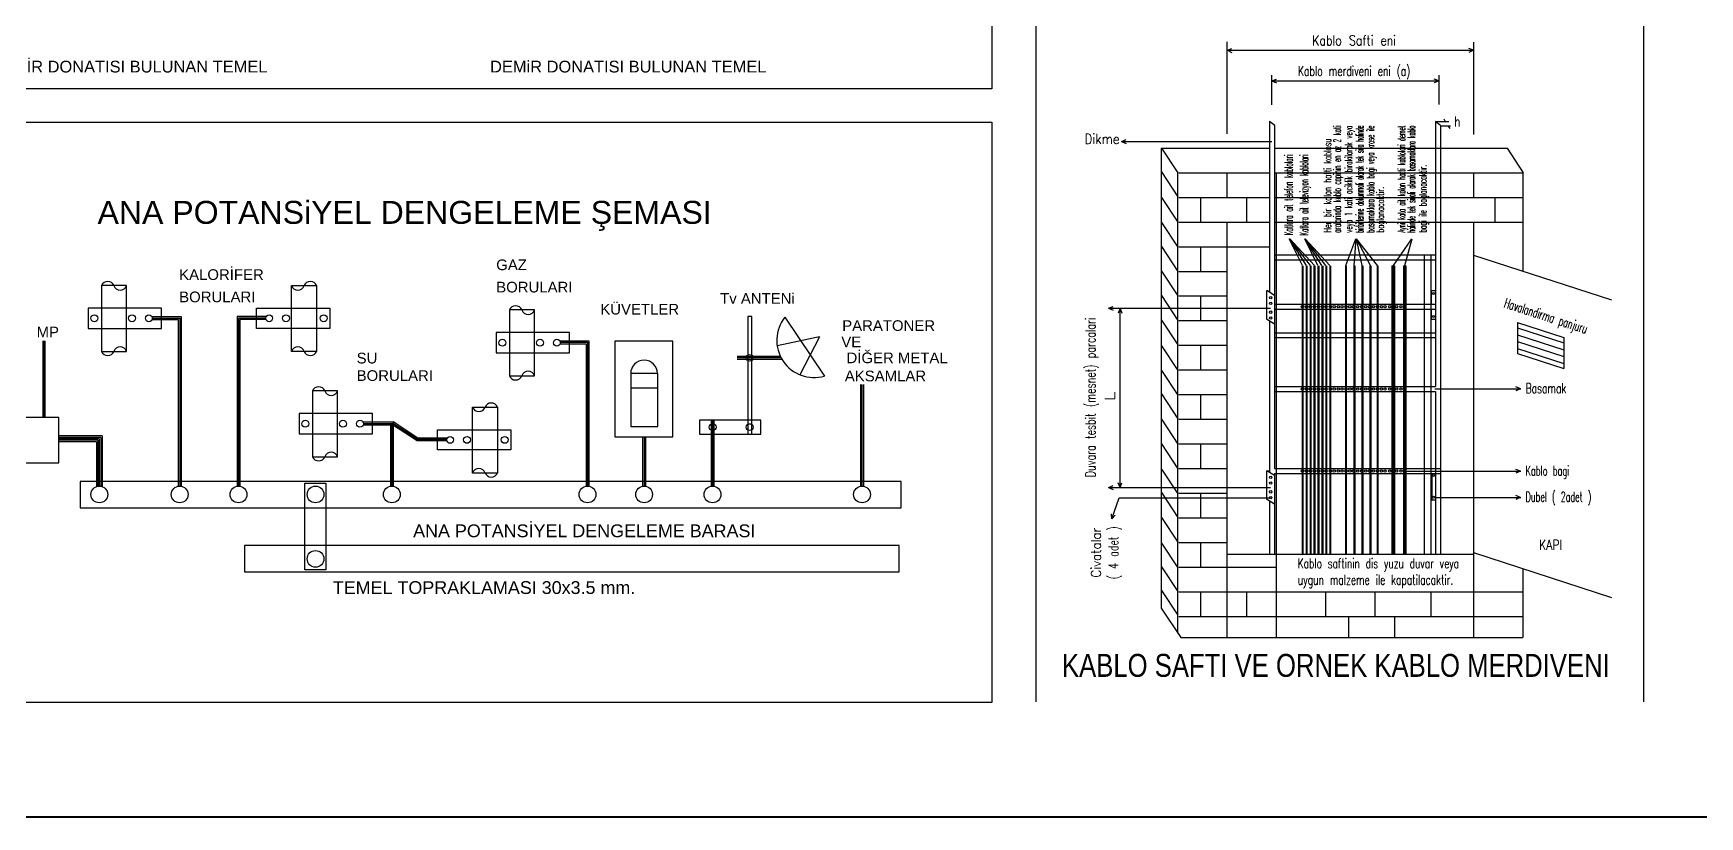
# Model space of a CAD drawing. Header units: metres. Extents: x 134072 to 172200, y 35728 to 38066.
# Drawn here: x 136197 to 137475, y 35728 to 36329 of the extents above; entities that cross this region are included whole.
import ezdxf
from ezdxf.enums import TextEntityAlignment as Align

# ---------------------------------------------------------------- set-up
doc = ezdxf.new("R2010")
doc.units = ezdxf.units.M
doc.layers.add('E-YAZI', color=7, linetype='Continuous', lineweight=30)
doc.layers.add('ELEKTRİK', color=102, linetype='Continuous', lineweight=40)
doc.styles.add('elektrik_02', font='arial.ttf', dxfattribs={"height": 10})
doc.styles.get("Standard").update_dxf_attribs({"font": 'txt.shx'})

msp = doc.modelspace()

# ---------------------------------------------------------------- linework, layer by layer
at = {"layer": 'E-YAZI', "color": 7}
for p, q in [((136966.4, 35816.3, 127785.9), (136966.4, 36368.6, 127785.9)), ((137432, 36368.6, 127785.9), (137432, 35816.3, 127785.9)), ((137432, 36368.6, 127785.9), (137432, 35816.3, 127785.9)), ((137112.7, 36322.2, 127785.9), (137112.7, 36251.7, 127785.9)), ((137113, 36315.7, 127785.9), (137116.5, 36317.1, 127785.9)), ((137113, 36315.7, 127785.9), (137116.5, 36314.1, 127785.9)), ((137113, 36315.7, 127785.9), (137301.7, 36315.7, 127785.9)), ((137301.7, 36315.7, 127785.9), (137298.1, 36317.1, 127785.9)), ((137301.7, 36315.7, 127785.9), (137298.1, 36314.1, 127785.9)), ((137301.7, 36321.9, 127785.9), (137301.7, 36251.3, 127785.9)), ((137147.2, 36273.9, 127785.9), (137147.2, 36296.7, 127785.9)), ((137147.2, 36292.2, 127785.9), (137150.7, 36293.7, 127785.9)), ((137147.2, 36292.2, 127785.9), (137150.8, 36290.7, 127785.9)), ((137147.2, 36292.2, 127785.9), (137275.2, 36292.2, 127785.9)), ((137275.1, 36292.2, 127785.9), (137271.6, 36293.7, 127785.9)), ((137275.1, 36292.2, 127785.9), (137271.6, 36290.7, 127785.9)), ((137275.2, 36296.7, 127785.9), (137275.2, 36274.1, 127785.9)), ((137149.3, 36258.1, 127785.9), (137145.4, 36261.2, 127785.9)), ((137145.4, 36261.2, 127785.9), (137145.4, 36130.1, 127785.9)), ((137276.5, 36258, 127785.9), (137272.7, 36261.1, 127785.9)), ((137272.7, 36261.1, 127785.9), (137272.7, 36058.1, 127785.9)), ((137272.7, 36261.1, 127785.9), (137282.7, 36261.1, 127785.9)), ((137278.9, 36263.1, 127785.9), (137280.1, 36261.1, 127785.9)), ((137149.2, 36258.1, 127785.9), (137149.2, 35995.1, 127785.9)), ((137276.5, 36258, 127785.9), (137276.5, 35929.6, 127785.9)), ((137276.5, 36257.9, 127785.9), (137284, 36257.9, 127785.9)), ((137282.1, 36257.9, 127785.9), (137283.5, 36255.8, 127785.9)), ((137031.9, 36245.9, 127785.9), (137035.5, 36247.3, 127785.9)), ((137031.9, 36245.9, 127785.9), (137147, 36245.9, 127785.9)), ((137031.9, 36245.9, 127785.9), (137035.5, 36244.4, 127785.9)), ((137062.3, 36240.8, 127785.9), (137145.4, 36240.8, 127785.9)), ((137062.3, 36240.8, 127785.9), (137062.3, 35888.1, 127785.9)), ((137075.2, 36221.8, 127785.9), (137062.8, 36240.8, 127785.9)), ((137149.2, 36240.8, 127785.9), (137327.7, 36240.8, 127785.9)), ((137340.2, 36221.8, 127785.9), (137327.7, 36240.8, 127785.9)), ((137075.2, 36203.5, 127785.9), (137062.8, 36222.5, 127785.9)), ((137074.9, 36221.7, 127785.9), (137074.9, 35869.1, 127785.9)), ((137075.9, 36221.9, 127785.9), (137145.4, 36221.9, 127785.9)), ((137112.7, 36221.7, 127785.9), (137112.7, 36203, 127785.9)), ((137149.2, 36221.9, 127785.9), (137339.5, 36221.9, 127785.9)), ((137150.5, 36221.7, 127785.9), (137150.5, 35865.7, 127785.9)), ((137301.7, 36221.7, 127785.9), (137301.7, 36203, 127785.9)), ((137339.5, 36221.9, 127785.9), (137339.5, 36146.5, 127785.9)), ((137075.2, 36183.9, 127785.9), (137062.8, 36202.9, 127785.9)), ((137075.9, 36203, 127785.9), (137145.4, 36203, 127785.9)), ((137092.5, 36203, 127785.9), (137092.5, 36184.1, 127785.9)), ((137127.8, 36203, 127785.9), (137127.8, 36184.1, 127785.9)), ((137149.2, 36203, 127785.9), (137339.5, 36203, 127785.9)), ((137318.2, 36203, 127785.9), (137318.2, 36184.1, 127785.9)), ((137075.9, 36184.1, 127785.9), (137145.4, 36184.1, 127785.9)), ((137112.7, 36184.1, 127785.9), (137112.7, 35865.7, 127785.9)), ((137149.2, 36184.1, 127785.9), (137339.5, 36184.1, 127785.9)), ((137301.7, 36184.1, 127785.9), (137301.7, 35865.7, 127785.9)), ((137075.2, 36164.7, 127785.9), (137062.8, 36183.7, 127785.9)), ((137170.6, 36150.8, 127785.9), (137160.4, 36171.3, 127785.9)), ((137173.6, 36150.8, 127785.9), (137160.6, 36171.2, 127785.9)), ((137179.7, 36150.7, 127785.9), (137160.8, 36171.3, 127785.9)), ((137176.7, 36150.7, 127785.9), (137160.8, 36171.2, 127785.9)), ((137182.5, 36150.8, 127785.9), (137172.4, 36171.3, 127785.9)), ((137185.5, 36150.8, 127785.9), (137172.5, 36171.2, 127785.9)), ((137191.7, 36150.7, 127785.9), (137172.7, 36171.3, 127785.9)), ((137188.6, 36150.7, 127785.9), (137172.7, 36171.2, 127785.9)), ((137203.8, 36150.8, 127785.9), (137211.5, 36171.3, 127785.9)), ((137210.3, 36150.8, 127785.9), (137211.8, 36171.3, 127785.9)), ((137216.4, 36150.8, 127785.9), (137211.9, 36171.3, 127785.9)), ((137228.1, 36150.7, 127785.9), (137212, 36171.3, 127785.9)), ((137222.7, 36150.7, 127785.9), (137212.1, 36171.3, 127785.9)), ((137240.3, 36150.8, 127785.9), (137254.5, 36171.3, 127785.9)), ((137249.2, 36150.8, 127785.9), (137254.6, 36171.3, 127785.9)), ((137075.2, 36146.3, 127785.9), (137062.8, 36165.3, 127785.9)), ((137075.9, 36165.2, 127785.9), (137145.4, 36165.2, 127785.9)), ((137092.5, 36165.2, 127785.9), (137092.5, 36146.3, 127785.9)), ((137112.7, 36158.9, 127785.9), (137112.7, 35929.6, 127785.9)), ((137149.2, 36158.9, 127785.9), (137272.7, 36158.9, 127785.9)), ((137263.9, 36158.9, 127785.9), (137263.9, 35929.6, 127785.9)), ((137268.9, 36158.9, 127785.9), (137268.9, 35929.6, 127785.9)), ((137301.7, 36158.9, 127785.9), (137301.7, 35929.6, 127785.9)), ((137301.7, 36158.8, 127785.9), (137407.5, 36124.4, 127785.9)), ((137075.2, 36127.5, 127785.9), (137062.8, 36146.5, 127785.9)), ((137075.9, 36146.3, 127785.9), (137112.7, 36146.3, 127785.9)), ((137149.2, 36155.1, 127785.9), (137272.7, 36155.1, 127785.9)), ((137170.3, 36150.5, 127785.9), (137170.3, 35929.6, 127785.9)), ((137171, 36150.5, 127785.9), (137171, 35929.6, 127785.9)), ((137173.4, 36150.5, 127785.9), (137173.4, 35929.6, 127785.9)), ((137174, 36150.5, 127785.9), (137174, 35929.6, 127785.9)), ((137176.4, 36150.5, 127785.9), (137176.4, 35929.6, 127785.9)), ((137177, 36150.5, 127785.9), (137177, 35929.6, 127785.9)), ((137179.4, 36150.5, 127785.9), (137179.4, 35929.6, 127785.9)), ((137180, 36150.5, 127785.9), (137180, 35929.6, 127785.9)), ((137182.4, 36150.5, 127785.9), (137182.4, 35929.6, 127785.9)), ((137183.1, 36150.5, 127785.9), (137183.1, 35929.6, 127785.9)), ((137185.5, 36150.5, 127785.9), (137185.5, 35929.6, 127785.9)), ((137186.1, 36150.5, 127785.9), (137186.1, 35929.6, 127785.9)), ((137188.5, 36150.5, 127785.9), (137188.5, 35929.6, 127785.9)), ((137189.1, 36150.5, 127785.9), (137189.1, 35929.6, 127785.9)), ((137191.5, 36150.5, 127785.9), (137191.5, 35929.6, 127785.9)), ((137192.1, 36150.5, 127785.9), (137192.1, 35929.6, 127785.9)), ((137203.6, 36150.5, 127785.9), (137204.2, 36150.5, 127785.9)), ((137203.6, 36150.5, 127785.9), (137203.6, 35929.6, 127785.9)), ((137204.2, 36150.5, 127785.9), (137204.2, 35929.6, 127785.9)), ((137210.1, 36150.5, 127785.9), (137210.7, 36150.5, 127785.9)), ((137210.1, 36150.5, 127785.9), (137210.1, 35929.6, 127785.9)), ((137210.7, 36150.5, 127785.9), (137210.7, 35929.6, 127785.9)), ((137216.1, 36150.5, 127785.9), (137216.8, 36150.5, 127785.9)), ((137216.1, 36150.5, 127785.9), (137216.1, 35929.6, 127785.9)), ((137216.8, 36150.5, 127785.9), (137216.8, 35929.6, 127785.9)), ((137222.3, 36150.5, 127785.9), (137222.9, 36150.5, 127785.9)), ((137222.3, 36150.5, 127785.9), (137222.3, 35929.6, 127785.9)), ((137222.9, 36150.5, 127785.9), (137222.9, 35929.6, 127785.9)), ((137227.8, 36150.5, 127785.9), (137228.5, 36150.5, 127785.9)), ((137227.8, 36150.5, 127785.9), (137227.8, 35929.6, 127785.9)), ((137228.5, 36150.5, 127785.9), (137228.5, 35929.6, 127785.9)), ((137239.2, 36150.5, 127785.9), (137241.2, 36150.5, 127785.9)), ((137239.2, 36150.5, 127785.9), (137239.2, 35929.6, 127785.9)), ((137239.8, 36150.5, 127785.9), (137239.8, 35929.6, 127785.9)), ((137240.5, 36150.5, 127785.9), (137240.5, 35929.6, 127785.9)), ((137241.2, 36150.5, 127785.9), (137241.2, 35929.6, 127785.9)), ((137248.1, 36150.5, 127785.9), (137248.7, 36150.5, 127785.9)), ((137248.1, 36150.5, 127785.9), (137248.1, 35929.6, 127785.9)), ((137248.7, 36150.5, 127785.9), (137249.9, 36150.5, 127785.9)), ((137248.7, 36150.5, 127785.9), (137248.7, 35929.6, 127785.9)), ((137249.3, 36150.5, 127785.9), (137249.3, 35929.6, 127785.9)), ((137249.9, 36150.5, 127785.9), (137249.9, 35929.6, 127785.9)), ((136268.9, 36135.4, 127785.9), (136249.8, 36135.4, 127785.9)), ((136249.8, 36135.4, 127785.9), (136249.8, 36084.8, 127785.9)), ((136268.9, 36084.8, 127785.9), (136268.9, 36135.4, 127785.9)), ((136395.5, 36135.4, 127785.9), (136414.7, 36135.4, 127785.9)), ((136395.5, 36084.8, 127785.9), (136395.5, 36135.4, 127785.9)), ((136414.7, 36135.4, 127785.9), (136414.7, 36084.8, 127785.9)), ((137075.2, 36108.7, 127785.9), (137062.8, 36127.7, 127785.9)), ((137075.9, 36127.4, 127785.9), (137112.7, 36127.4, 127785.9)), ((137092.5, 36127.4, 127785.9), (137092.5, 36108.5, 127785.9)), ((137142.9, 36131.5, 127785.9), (137142.9, 36109.6, 127785.9)), ((137149.2, 36127.7, 127785.9), (137143.2, 36131.5, 127785.9)), ((137149.2, 36121.1, 127785.9), (137272.7, 36121.1, 127785.9)), ((137269.4, 36131.7, 127785.9), (137272.4, 36131.7, 127785.9)), ((137269.4, 36131.7, 127785.9), (137269.4, 36121.1, 127785.9)), ((136288.3, 36111.7, 127785.9), (136310.8, 36111.7, 127785.9)), ((136288.6, 36109.4, 127785.9), (136308.6, 36109.4, 127785.9)), ((136288.7, 36110.5, 127785.9), (136309.7, 36110.5, 127785.9)), ((136308.6, 36109.4, 127785.9), (136308.6, 35981.5, 127785.9)), ((136309.7, 36110.5, 127785.9), (136309.7, 35981.5, 127785.9)), ((136310.8, 36111.7, 127785.9), (136310.8, 35981.3, 127785.9)), ((136376.1, 36111.7, 127785.9), (136353.7, 36111.7, 127785.9)), ((136353.7, 36111.7, 127785.9), (136353.7, 35981.3, 127785.9)), ((136375.7, 36110.5, 127785.9), (136354.8, 36110.5, 127785.9)), ((136354.8, 36110.5, 127785.9), (136354.8, 35981.5, 127785.9)), ((136375.8, 36109.4, 127785.9), (136355.9, 36109.4, 127785.9)), ((136355.9, 36109.4, 127785.9), (136355.9, 35981.5, 127785.9)), ((136581.7, 36116.7, 127785.9), (136562.5, 36116.7, 127785.9)), ((136562.5, 36116.7, 127785.9), (136562.5, 36066.2, 127785.9)), ((136581.7, 36066.2, 127785.9), (136581.7, 36116.7, 127785.9)), ((136773.7, 36111.2, 127785.9), (136804, 36066, 127785.9)), ((137021.9, 36118, 127785.9), (137025.4, 36119.4, 127785.9)), ((137021.9, 36118, 127785.9), (137025.4, 36116.5, 127785.9)), ((137021.9, 36118, 127785.9), (137146.1, 36118, 127785.9)), ((137030.7, 36117.9, 127785.9), (137029.2, 36114.3, 127785.9)), ((137030.7, 35980.7, 127785.9), (137030.7, 36117.9, 127785.9)), ((137030.7, 36117.9, 127785.9), (137032.2, 36114.3, 127785.9)), ((137075.2, 36089.9, 127785.9), (137062.8, 36108.9, 127785.9)), ((137075.9, 36108.5, 127785.9), (137112.7, 36108.5, 127785.9)), ((137149.2, 36105.8, 127785.9), (137142.9, 36109.6, 127785.9)), ((137145.4, 36108.1, 127785.9), (137145.4, 35992, 127785.9)), ((137149.2, 36117.3, 127785.9), (137272.7, 36117.3, 127785.9)), ((137269.3, 36109.6, 127785.9), (137272.6, 36109.6, 127785.9)), ((137269.4, 36117.3, 127785.9), (137269.4, 36109.6, 127785.9)), ((137335.5, 36107.1, 127785.9), (137335.5, 36083.3, 127785.9)), ((137335.5, 36107.1, 127785.9), (137371.1, 36095.5, 127785.9)), ((136800.2, 36096.2, 127785.9), (136767.9, 36089.2, 127785.9)), ((136800.3, 36096.2, 127785.9), (136785.3, 36066.9, 127785.9)), ((137149.1, 36095.5, 127785.9), (137272.7, 36095.5, 127785.9)), ((137149.2, 36099.2, 127785.9), (137272.7, 36099.2, 127785.9)), ((137335.5, 36103, 127785.9), (137371.1, 36091.5, 127785.9)), ((137335.5, 36097.7, 127785.9), (137371.1, 36086.2, 127785.9)), ((137371.1, 36095.5, 127785.9), (137371.1, 36071.7, 127785.9)), ((136205, 36034.3, 127785.9), (136205, 36093.1, 127785.9)), ((136205.7, 36034.3, 127785.9), (136205.7, 36093.1, 127785.9)), ((136206.5, 36034.3, 127785.9), (136206.5, 36093.1, 127785.9)), ((136249.8, 36084.8, 127785.9), (136268.9, 36084.8, 127785.9)), ((136414.7, 36084.8, 127785.9), (136395.5, 36084.8, 127785.9)), ((136601.1, 36093, 127785.9), (136623.5, 36093, 127785.9)), ((136601.4, 36090.8, 127785.9), (136621.3, 36090.8, 127785.9)), ((136601.5, 36091.9, 127785.9), (136622.4, 36091.9, 127785.9)), ((136621.3, 36090.8, 127785.9), (136621.3, 35981.5, 127785.9)), ((136622.4, 36091.9, 127785.9), (136622.4, 35981.5, 127785.9)), ((136623.5, 36093, 127785.9), (136623.5, 35981.3, 127785.9)), ((137075.2, 36070.3, 127785.9), (137062.8, 36089.3, 127785.9)), ((137075.9, 36089.6, 127785.9), (137112.7, 36089.6, 127785.9)), ((137092.5, 36089.6, 127785.9), (137092.5, 36070.7, 127785.9)), ((137335.5, 36092.4, 127785.9), (137371.1, 36080.9, 127785.9)), ((137335.5, 36087.1, 127785.9), (137371.1, 36075.6, 127785.9)), ((137335.5, 36083.3, 127785.9), (137371.1, 36071.7, 127785.9)), ((136770.3, 36081, 127785.9), (136737.2, 36081, 127785.9)), ((136770.9, 36079.9, 127785.9), (136737.2, 36079.9, 127785.9)), ((136771.5, 36078.8, 127785.9), (136737.2, 36078.8, 127785.9)), ((137075.2, 36051.4, 127785.9), (137062.8, 36070.4, 127785.9)), ((137075.9, 36070.7, 127785.9), (137112.7, 36070.7, 127785.9)), ((136562.5, 36066.2, 127785.9), (136581.7, 36066.2, 127785.9)), ((136655.5, 36057, 127785.9), (136676.2, 36057, 127785.9)), ((136831.7, 36059.5, 127785.9), (136831.7, 35981.5, 127785.9)), ((136832.8, 36059.5, 127785.9), (136832.8, 35981.5, 127785.9)), ((136833.9, 36059.5, 127785.9), (136833.9, 35981.3, 127785.9)), ((137149.2, 36058.1, 127785.9), (137272.7, 36058.1, 127785.9)), ((137272, 36056.2, 127785.9), (137337.9, 36056.2, 127785.9)), ((137337.8, 36056.2, 127785.9), (137334.3, 36057.7, 127785.9)), ((137337.8, 36056.2, 127785.9), (137334.3, 36054.7, 127785.9)), ((136430.7, 36054.7, 127785.9), (136411.5, 36054.7, 127785.9)), ((136411.5, 36054.7, 127785.9), (136411.5, 36004.1, 127785.9)), ((136430.7, 36004.1, 127785.9), (136430.7, 36054.7, 127785.9)), ((137075.2, 36033.3, 127785.9), (137062.8, 36052.4, 127785.9)), ((137075.9, 36051.8, 127785.9), (137112.7, 36051.8, 127785.9)), ((137092.5, 36051.8, 127785.9), (137092.5, 36032.9, 127785.9)), ((137149.2, 36054.3, 127785.9), (137272.7, 36054.3, 127785.9)), ((137272.7, 36054.3, 127785.9), (137272.7, 35929.6, 127785.9)), ((136450, 36030.9, 127785.9), (136473.5, 36030.9, 127785.9)), ((136492.4, 36018.5, 127785.9), (136473.5, 36030.9, 127785.9)), ((136473.5, 36030.9, 127785.9), (136473.5, 35981.3, 127785.9)), ((136534.3, 36042.3, 127785.9), (136553.4, 36042.3, 127785.9)), ((136534.3, 35991.7, 127785.9), (136534.3, 36042.3, 127785.9)), ((136553.4, 36042.3, 127785.9), (136553.4, 35991.7, 127785.9)), ((136717.1, 36032.3, 127785.9), (136717.1, 35981.5, 127785.9)), ((136718.2, 36032.3, 127785.9), (136718.2, 35981.5, 127785.9)), ((136719.3, 36032.3, 127785.9), (136719.3, 35981.3, 127785.9)), ((137075.2, 36013.9, 127785.9), (137062.8, 36032.9, 127785.9)), ((137075.9, 36032.9, 127785.9), (137112.7, 36032.9, 127785.9)), ((136250.3, 36020.1, 127785.9), (136217, 36020.1, 127785.9)), ((136249.2, 36019, 127785.9), (136217, 36019, 127785.9)), ((136248, 36017.9, 127785.9), (136217, 36017.9, 127785.9)), ((136248, 36017.9, 127785.9), (136248, 35981.5, 127785.9)), ((136249.2, 36019, 127785.9), (136249.2, 35981.3, 127785.9)), ((136250.3, 36020.1, 127785.9), (136250.3, 35980.9, 127785.9)), ((136450.3, 36028.7, 127785.9), (136472.9, 36028.7, 127785.9)), ((136450.5, 36029.8, 127785.9), (136473.2, 36029.8, 127785.9)), ((136471.3, 36028.7, 127785.9), (136471.3, 35981.5, 127785.9)), ((136472.4, 36029.8, 127785.9), (136472.4, 35981.5, 127785.9)), ((136491.8, 36016.3, 127785.9), (136472.9, 36028.7, 127785.9)), ((136492.1, 36017.4, 127785.9), (136473.2, 36029.8, 127785.9)), ((136514.9, 36018.5, 127785.9), (136492.4, 36018.5, 127785.9)), ((136664.6, 36019.4, 127785.9), (136664.6, 35981.5, 127785.9)), ((136665.8, 36019.4, 127785.9), (136665.8, 35981.5, 127785.9)), ((136666.9, 36019.4, 127785.9), (136666.9, 35981.3, 127785.9)), ((136246.9, 36016.8, 127785.9), (136217, 36016.8, 127785.9)), ((136245.8, 36015.7, 127785.9), (136217, 36015.7, 127785.9)), ((136245.8, 36015.7, 127785.9), (136245.8, 35981.3, 127785.9)), ((136246.9, 36016.8, 127785.9), (136246.9, 35981.5, 127785.9)), ((136514.6, 36016.3, 127785.9), (136491.8, 36016.3, 127785.9)), ((136514.5, 36017.4, 127785.9), (136492.1, 36017.4, 127785.9)), ((137075.2, 35995, 127785.9), (137062.8, 36014, 127785.9)), ((137075.9, 36014, 127785.9), (137112.7, 36014, 127785.9)), ((137092.5, 36014, 127785.9), (137092.5, 35995.1, 127785.9)), ((136411.5, 36004.1, 127785.9), (136430.7, 36004.1, 127785.9)), ((137075.2, 35975.7, 127785.9), (137062.8, 35994.7, 127785.9)), ((137075.9, 35995.1, 127785.9), (137112.7, 35995.1, 127785.9)), ((137142.9, 35993.4, 127785.9), (137145.4, 35993.4, 127785.9)), ((137142.9, 35993.4, 127785.9), (137142.9, 35971.6, 127785.9)), ((137149.2, 35989.7, 127785.9), (137143.2, 35993.4, 127785.9)), ((137149.2, 35995.1, 127785.9), (137276.5, 35995.1, 127785.9)), ((137249.2, 35993.1, 127785.9), (137337.9, 35993.1, 127785.9)), ((137269.9, 35993.4, 127785.9), (137269.9, 35993.3, 127785.9)), ((137337.8, 35993.1, 127785.9), (137334.3, 35994.5, 127785.9)), ((137337.8, 35993.1, 127785.9), (137334.3, 35991.5, 127785.9)), ((136553.4, 35991.7, 127785.9), (136534.3, 35991.7, 127785.9)), ((137021.9, 35980.7, 127785.9), (137025.4, 35982.2, 127785.9)), ((137021.9, 35980.7, 127785.9), (137146.1, 35980.7, 127785.9)), ((137021.9, 35980.7, 127785.9), (137025.4, 35979.2, 127785.9)), ((137030.7, 35980.7, 127785.9), (137029.2, 35984.2, 127785.9)), ((137030.7, 35980.7, 127785.9), (137032.2, 35984.3, 127785.9)), ((137149.2, 35991.3, 127785.9), (137276.5, 35991.3, 127785.9)), ((137149.2, 35991.3, 127785.9), (137149.2, 35929.6, 127785.9)), ((137269.9, 35991.3, 127785.9), (137269.9, 35971.2, 127785.9)), ((137024.3, 35956.6, 127785.9), (137030, 35972.7, 127785.9)), ((137030, 35972.7, 127785.9), (137146.1, 35972.7, 127785.9)), ((137075.2, 35957.7, 127785.9), (137062.8, 35976.7, 127785.9)), ((137075.9, 35976.2, 127785.9), (137112.7, 35976.2, 127785.9)), ((137092.5, 35976.2, 127785.9), (137092.5, 35957.3, 127785.9)), ((137149.2, 35967.8, 127785.9), (137142.9, 35971.6, 127785.9)), ((137142.9, 35971.6, 127785.9), (137143, 35971.6, 127785.9)), ((137145.4, 35970.1, 127785.9), (137145.4, 35929.6, 127785.9)), ((137269.9, 35971.2, 127785.9), (137272.6, 35971.2, 127785.9)), ((137272, 35973, 127785.9), (137337.9, 35973, 127785.9)), ((137337.8, 35973, 127785.9), (137334.3, 35974.5, 127785.9)), ((137337.8, 35973, 127785.9), (137334.3, 35971.5, 127785.9)), ((137024.3, 35956.6, 127785.9), (137024.1, 35960.5, 127785.9)), ((137024.3, 35956.6, 127785.9), (137026.9, 35959.5, 127785.9)), ((137075.2, 35938.7, 127785.9), (137062.8, 35957.7, 127785.9)), ((137075.9, 35957.3, 127785.9), (137112.7, 35957.3, 127785.9)), ((137075.2, 35919, 127785.9), (137062.8, 35938, 127785.9)), ((137075.9, 35938.4, 127785.9), (137112.7, 35938.4, 127785.9)), ((137092.5, 35938.4, 127785.9), (137092.5, 35919.5, 127785.9)), ((137112.7, 35929.6, 127785.9), (137301.7, 35929.6, 127785.9)), ((137301.7, 35930.7, 127785.9), (137407.5, 35896.3, 127785.9)), ((137075.2, 35900.9, 127785.9), (137062.8, 35919.9, 127785.9)), ((137075.9, 35919.5, 127785.9), (137150.5, 35919.5, 127785.9)), ((137339.5, 35918.4, 127785.9), (137339.5, 35865.7, 127785.9)), ((137075.2, 35882.7, 127785.9), (137062.8, 35901.7, 127785.9)), ((137075.9, 35900.6, 127785.9), (137339.5, 35900.6, 127785.9)), ((137092.5, 35900.6, 127785.9), (137092.5, 35881.7, 127785.9)), ((137127.8, 35900.6, 127785.9), (137127.8, 35881.7, 127785.9)), ((137188.3, 35900.1, 127785.9), (137188.3, 35881.4, 127785.9)), ((137226.1, 35900.1, 127785.9), (137226.1, 35881.4, 127785.9)), ((137268.9, 35900.6, 127785.9), (137268.9, 35881.7, 127785.9)), ((137062.3, 35888.1, 127785.9), (137077.4, 35865.7, 127785.9)), ((137075.9, 35881.7, 127785.9), (137339.5, 35881.7, 127785.9)), ((137205.8, 35881.7, 127785.9), (137205.8, 35865.8, 127785.9)), ((137241.1, 35881.7, 127785.9), (137241.1, 35865.8, 127785.9)), ((137077.4, 35865.7, 127785.9), (137339.5, 35865.7, 127785.9))]:
    msp.add_line(p, q, dxfattribs=at)
at = {"layer": 'E-YAZI', "color": 7, "elevation": 127785.9}
for points in [[(136932.4, 36286.3), (136072.7, 36286.3), (136072.7, 36731.2), (136932.4, 36731.2)], [(136932.4, 35815.8), (136072.7, 35815.8), (136072.7, 36260.7), (136932.4, 36260.7)], [(136239.6, 36102.5), (136295.7, 36102.5), (136295.7, 36118), (136239.6, 36118)], [(136424.8, 36102.5), (136368.7, 36102.5), (136368.7, 36118), (136424.8, 36118)], [(136745.3, 36021.5), (136748.4, 36021.5), (136748.4, 36111.7), (136745.3, 36111.7)], [(136552.4, 36083.8), (136608.5, 36083.8), (136608.5, 36099.4), (136552.4, 36099.4)], [(136643.3, 36019.4), (136687.8, 36019.4), (136687.8, 36092.9), (136643.3, 36092.9)], [(136655.5, 36027.3), (136676.2, 36027.3), (136676.2, 36067.9), (136655.5, 36067.9)], [(136102.9, 35999.4), (136217, 35999.4), (136217, 36034.3), (136102.9, 36034.3)], [(136401.4, 36021.8), (136457.5, 36021.8), (136457.5, 36037.3), (136401.4, 36037.3)], [(136708.3, 36021.4), (136755.4, 36021.4), (136755.4, 36032.3), (136708.3, 36032.3)], [(136563.6, 36009.4), (136507.4, 36009.4), (136507.4, 36024.9), (136563.6, 36024.9)], [(136233.5, 35965.1), (136862.8, 35965.1), (136862.8, 35985.1), (136233.5, 35985.1)], [(136405.6, 35984), (136421.8, 35984), (136421.8, 35917.5), (136405.6, 35917.5)], [(136359.5, 35916.1), (136861.4, 35916.1), (136861.4, 35936.2), (136359.5, 35936.2)]]:
    msp.add_lwpolyline(points, close=True, dxfattribs=at)
at = {"layer": 'E-YAZI', "color": 7}
for centre, radius in [((137146.3, 36126.1, 127785.9), 0.924), ((137146.3, 36121.7, 127785.9), 0.924), ((137170.6, 36119.2, 127785.9), 0.924), ((137173.7, 36119.2, 127785.9), 0.924), ((137176.7, 36119.2, 127785.9), 0.924), ((137179.7, 36119.2, 127785.9), 0.924), ((137182.8, 36119.2, 127785.9), 0.924), ((137185.8, 36119.2, 127785.9), 0.924), ((137188.7, 36119.2, 127785.9), 0.924), ((137191.9, 36119.2, 127785.9), 0.924), ((137194.9, 36119.2, 127785.9), 0.924), ((137198, 36119.2, 127785.9), 0.924), ((137200.9, 36119.2, 127785.9), 0.924), ((137204, 36119.2, 127785.9), 0.924), ((137206.9, 36119.2, 127785.9), 0.924), ((137209.7, 36119.2, 127785.9), 0.924), ((137213, 36119.2, 127785.9), 0.924), ((137215.9, 36119.2, 127785.9), 0.924), ((137219.1, 36119.2, 127785.9), 0.924), ((137222, 36119.2, 127785.9), 0.924), ((137225, 36119.2, 127785.9), 0.924), ((137228.1, 36119.2, 127785.9), 0.924), ((137231.1, 36119.2, 127785.9), 0.924), ((137233.8, 36119.2, 127785.9), 0.924), ((137237.4, 36119.2, 127785.9), 0.924), ((137240.1, 36119.2, 127785.9), 0.924), ((137242.9, 36119.2, 127785.9), 0.924), ((137246.2, 36119.2, 127785.9), 0.924), ((137249, 36119.2, 127785.9), 0.924), ((137271.1, 36129.3, 127785.9), 0.74), ((136244.3, 36110.3, 127785.9), 2.62), ((136273.2, 36110.3, 127785.9), 2.62), ((136286.1, 36110.3, 127785.9), 2.62), ((136378.3, 36110.3, 127785.9), 2.62), ((136391.2, 36110.3, 127785.9), 2.62), ((136420.1, 36110.3, 127785.9), 2.62), ((137146.3, 36115, 127785.9), 0.924), ((137146.3, 36110.5, 127785.9), 0.924), ((137271.1, 36111.7, 127785.9), 0.74), ((136557.1, 36091.6, 127785.9), 2.62), ((136586, 36091.6, 127785.9), 2.62), ((136598.9, 36091.6, 127785.9), 2.62), ((136746.7, 36080, 127785.9), 2.62), ((137170.6, 36056.1, 127785.9), 0.924), ((137173.7, 36056.1, 127785.9), 0.924), ((137176.7, 36056.1, 127785.9), 0.924), ((137179.7, 36056.1, 127785.9), 0.924), ((137182.8, 36056.1, 127785.9), 0.924), ((137185.8, 36056.1, 127785.9), 0.924), ((137188.7, 36056.1, 127785.9), 0.924), ((137191.9, 36056.1, 127785.9), 0.924), ((137194.9, 36056.1, 127785.9), 0.924), ((137198, 36056.1, 127785.9), 0.924), ((137200.9, 36056.1, 127785.9), 0.924), ((137204, 36056.1, 127785.9), 0.924), ((137206.9, 36056.1, 127785.9), 0.924), ((137209.7, 36056.1, 127785.9), 0.924), ((137213, 36056.1, 127785.9), 0.924), ((137215.9, 36056.1, 127785.9), 0.924), ((137219.1, 36056.1, 127785.9), 0.924), ((137222, 36056.1, 127785.9), 0.924), ((137225, 36056.1, 127785.9), 0.924), ((137228.1, 36056.1, 127785.9), 0.924), ((137231.1, 36056.1, 127785.9), 0.924), ((137233.8, 36056.1, 127785.9), 0.924), ((137237.4, 36056.1, 127785.9), 0.924), ((137240.1, 36056.1, 127785.9), 0.924), ((137242.9, 36056.1, 127785.9), 0.924), ((137246.2, 36056.1, 127785.9), 0.924), ((137249, 36056.1, 127785.9), 0.924), ((136406, 36029.5, 127785.9), 2.62), ((136434.9, 36029.5, 127785.9), 2.62), ((136447.9, 36029.5, 127785.9), 2.62), ((136517.1, 36017.1, 127785.9), 2.62), ((136530, 36017.1, 127785.9), 2.62), ((136558.9, 36017.1, 127785.9), 2.62), ((136718.4, 36026.9, 127785.9), 2.62), ((136746.7, 36026.9, 127785.9), 2.62), ((137170.6, 35993.2, 127785.9), 0.924), ((137173.7, 35993.2, 127785.9), 0.924), ((137176.7, 35993.2, 127785.9), 0.924), ((137179.7, 35993.2, 127785.9), 0.924), ((137182.8, 35993.2, 127785.9), 0.924), ((137185.8, 35993.2, 127785.9), 0.924), ((137188.7, 35993.2, 127785.9), 0.924), ((137191.9, 35993.2, 127785.9), 0.924), ((137194.9, 35993.2, 127785.9), 0.924), ((137198, 35993.2, 127785.9), 0.924), ((137200.9, 35993.2, 127785.9), 0.924), ((137204, 35993.2, 127785.9), 0.924), ((137206.9, 35993.2, 127785.9), 0.924), ((137209.7, 35993.2, 127785.9), 0.924), ((137213, 35993.2, 127785.9), 0.924), ((137215.9, 35993.2, 127785.9), 0.924), ((137219.1, 35993.2, 127785.9), 0.924), ((137222, 35993.2, 127785.9), 0.924), ((137225, 35993.2, 127785.9), 0.924), ((137228.1, 35993.2, 127785.9), 0.924), ((137231.1, 35993.2, 127785.9), 0.924), ((137233.8, 35993.2, 127785.9), 0.924), ((137237.4, 35993.2, 127785.9), 0.924), ((137240.1, 35993.2, 127785.9), 0.924), ((137242.9, 35993.2, 127785.9), 0.924), ((137246.2, 35993.2, 127785.9), 0.924), ((137249, 35993.2, 127785.9), 0.924), ((136248.1, 35975.3, 127785.9), 6.43), ((136309.7, 35975.3, 127785.9), 6.43), ((136354.8, 35975.3, 127785.9), 6.43), ((136413.9, 35975.3, 127785.9), 6.43), ((136472.4, 35975.3, 127785.9), 6.43), ((136622.4, 35975.3, 127785.9), 6.43), ((136665.8, 35975.3, 127785.9), 6.43), ((136718.2, 35975.3, 127785.9), 6.43), ((136832.9, 35975.3, 127785.9), 6.43), ((137146.3, 35988.5, 127785.9), 0.924), ((137146.3, 35984, 127785.9), 0.924), ((137271.1, 35989.9, 127785.9), 0.74), ((137146.3, 35977.3, 127785.9), 0.924), ((137146.3, 35972.9, 127785.9), 0.924), ((137271.1, 35973.3, 127785.9), 0.74), ((136413.9, 35925.9, 127785.9), 6.43)]:
    msp.add_circle(centre, radius, dxfattribs=at)
for centre, radius, start, end in [((136254.6, 36133.4, 127785.9), 5.18, 23.3033, 157.0764), ((136264.1, 36136.9, 127785.9), 5.05, 197.1103, 342.8897), ((136400.3, 36136.9, 127785.9), 5.05, 197.1103, 342.8897), ((136409.9, 36133.4, 127785.9), 5.18, 22.9236, 156.6967), ((136567.3, 36114.7, 127785.9), 5.18, 23.3033, 157.0764), ((136576.9, 36118.2, 127785.9), 5.05, 197.1103, 342.8897), ((136796, 36093.4, 127785.9), 28.5, 141.3828, 286.3917), ((136254.6, 36086.9, 127785.9), 5.18, 202.9236, 336.6967), ((136264.1, 36083.4, 127785.9), 5.05, 17.1103, 162.8897), ((136400.3, 36083.4, 127785.9), 5.05, 17.1103, 162.8897), ((136409.9, 36086.9, 127785.9), 5.18, 203.3033, 337.0764), ((136576.9, 36064.7, 127785.9), 5.05, 17.1103, 162.8897), ((136665.8, 36067.9, 127785.9), 10.3, 0, 180), ((136416.3, 36052.6, 127785.9), 5.18, 23.3033, 157.0764), ((136567.3, 36068.2, 127785.9), 5.18, 202.9236, 336.6967), ((136425.9, 36056.2, 127785.9), 5.05, 197.1103, 342.8897), ((136548.6, 36040.2, 127785.9), 5.18, 22.9236, 156.6967), ((136539.1, 36043.8, 127785.9), 5.05, 197.1103, 342.8897), ((136425.9, 36002.6, 127785.9), 5.05, 17.1103, 162.8897), ((136416.3, 36006.2, 127785.9), 5.18, 202.9236, 336.6967), ((136539.1, 35990.2, 127785.9), 5.05, 17.1103, 162.8897), ((136548.6, 35993.8, 127785.9), 5.18, 203.3033, 337.0764)]:
    msp.add_arc(centre, radius, start, end, dxfattribs=at)
at = {"layer": 'ELEKTRİK'}
msp.add_line((134072.3, 35728.3, 127785.9), (172199.8, 35728.3, 127785.9), dxfattribs=at)

# ---------------------------------------------------------------- texts
at = {"layer": 'E-YAZI', "color": 7}
for s, width, p, p2 in [('  Kablo Safti eni  ', 0.664192, (137167.1, 36319.5, 127785.9), (137253.3, 36319.5, 127785.9)), ('Kablo merdiveni eni (a)', 0.584716, (137167.1, 36296.1, 127785.9), (137253.3, 36296.1, 127785.9)), ('h               ', 0.712622, (137286.8, 36257.4, 127785.9), (137373, 36257.4, 127785.9)), ('Dikme          ', 0.795485, (137003.5, 36244, 127785.9), (137089.7, 36244, 127785.9)), ('Basamak            ', 0.600103, (137341.7, 36052.9, 127785.9), (137427.9, 36052.9, 127785.9)), ('Kablo bagi             ', 0.522227, (137341.7, 35989.7, 127785.9), (137427.9, 35989.7, 127785.9)), ('Dubel ( 2adet )         ', 0.499356, (137341.7, 35969.7, 127785.9), (137427.9, 35969.7, 127785.9)), ('     KAPI       ', 0.727785, (137322.1, 35932.9, 127785.9), (137408.3, 35932.9, 127785.9)), ('Kablo saftinin dis yuzu duvar veya', 0.524932, (137167, 35918.7, 127785.9), (137290.7, 35918.7, 127785.9)), ('uygun malzeme ile kapatilacaktir. ', 0.548393, (137167, 35906.1, 127785.9), (137290.7, 35906.1, 127785.9))]:
    msp.add_text(s, height=7.56, dxfattribs=dict(at, width=width)).set_placement(p, p2, align=Align.FIT)
at = {"layer": 'E-YAZI', "color": 7, "style": 'elektrik_02'}
for s, height, p in [('DEMİR DONATISI BULUNAN TEMEL', 9.009, (136164.4, 36298.7, 127785.9)), ('DEMiR DONATISI BULUNAN TEMEL', 9.009, (136547.7, 36298.7, 127785.9)), ('ANA POTANSiYEL DENGELEME ŞEMASI', 17.587, (136246.7, 36182.7, 127785.9)), ('KALORİFER', 8.19, (136309.3, 36139.7, 127785.9)), ('GAZ', 8.19, (136552.4, 36147.2, 127785.9)), ('BORULARI', 8.19, (136552.4, 36130.1, 127785.9)), ('BORULARI', 8.19, (136309.3, 36122.6, 127785.9)), ('KÜVETLER', 8.19, (136632.2, 36113.2, 127785.9)), ('Tv ANTENi', 8.19, (136724.1, 36121.4, 127785.9)), ('PARATONER', 8.19, (136817.7, 36100.6, 127785.9)), ('MP', 8.19, (136200, 36095.7, 127785.9)), ('VE', 8.19, (136817, 36088.1, 127785.9)), ('SU', 8.19, (136445.4, 36075.7, 127785.9)), ('DİĞER METAL ', 8.19, (136821, 36075.9, 127785.9)), ('BORULARI', 8.19, (136445.4, 36062.3, 127785.9)), ('AKSAMLAR', 8.19, (136819.7, 36062, 127785.9)), ('ANA POTANSİYEL DENGELEME BARASI', 9.828, (136488.7, 35942.5, 127785.9)), ('TEMEL TOPRAKLAMASI 30x3.5 mm.', 9.828, (136427.1, 35899, 127785.9))]:
    msp.add_text(s, height=height, dxfattribs=at).set_placement(p)
at = {"layer": 'E-YAZI', "color": 7}
for s, height, rotation, width, p, p2 in [('aralarinda kablo capinin en az 2 kati', 5.67, 90, 0.438537, (137200, 36175.9, 127785.9), (137200, 36258, 127785.9)), ('veya 1 kati aciklik birakilarak veya', 5.67, 90, 0.46683, (137208.8, 36175.9, 127785.9), (137208.8, 36258, 127785.9)), ('birbirlerine dokunmali olarak tek sira halinde', 5.67, 90, 0.364834, (137217.3, 36175.9, 127785.9), (137217.3, 36258, 127785.9)), ('basamaklara kablo bagi veya krose ile', 5.67, 90, 0.427736, (137225.5, 36175.9, 127785.9), (137225.5, 36258, 127785.9)), ('Ayni kata ait kolon hatti kablolari demet', 5.67, 90, 0.396486, (137249.4, 36175.9, 127785.9), (137249.4, 36258, 127785.9)), ('halinde tek sirali olarak basamaklara kablo', 5.67, 90, 0.379172, (137256.9, 36175.9, 127785.9), (137256.9, 36258, 127785.9)), ('Katlara ait telefon kablolari', 6.3, 90, 0.387753, (137163.1, 36173.9, 127785.9), (137163.1, 36235.8, 127785.9)), ('Katlara ait televizyon kablolari', 6.3, 90, 0.355051, (137175, 36173.9, 127785.9), (137175, 36235.8, 127785.9)), ('Her bir kolon hatti kablosu   ', 5.67, 90, 0.523075, (137192.6, 36175.9, 127785.9), (137192.6, 36258, 127785.9)), ('bagi ile baglanacaktir.          ', 5.67, 90, 0.493354, (137265.7, 36175.9, 127785.9), (137265.7, 36258, 127785.9)), ('baglanacaktir.              ', 5.67, 90, 0.55306, (137233.1, 36175.9, 127785.9), (137233.1, 36258, 127785.9)), ('Havalandirma panjuru', 7.56, 341.933, 0.479799, (137324.5, 36118.9, 127785.9), (137387.7, 36098.3, 127785.9)), ('Duvara tesbit (mesnet) parcalari', 7.56, 90, 0.554309, (137011.8, 35988.5, 127785.9), (137011.8, 36110.8, 127785.9)), ('L         ', 7.56, 90, 1.140196, (137026.7, 36046.9, 127785.9), (137026.7, 36133.1, 127785.9)), ('   Civatalar           ', 7.56, 90, 0.740489, (137016.1, 35892.4, 127785.9), (137016.1, 36014.6, 127785.9)), ('   ( 4 adet )              ', 7.56, 90, 0.61395, (137029.4, 35894.9, 127785.9), (137029.4, 36017.1, 127785.9))]:
    msp.add_text(s, height=height, rotation=rotation, dxfattribs=dict(at, width=width)).set_placement(p, p2, align=Align.FIT)
at = {"layer": 'E-YAZI', "color": 7, "style": 'elektrik_02', "width": 0.80092}
msp.add_text('KABLO SAFTI VE ORNEK KABLO MERDIVENI', height=17.587, dxfattribs=at).set_placement((136986.2, 35835.5, 127785.9), (137406.2, 35835.5, 127785.9), align=Align.FIT)

doc.saveas('drawing.dxf')
